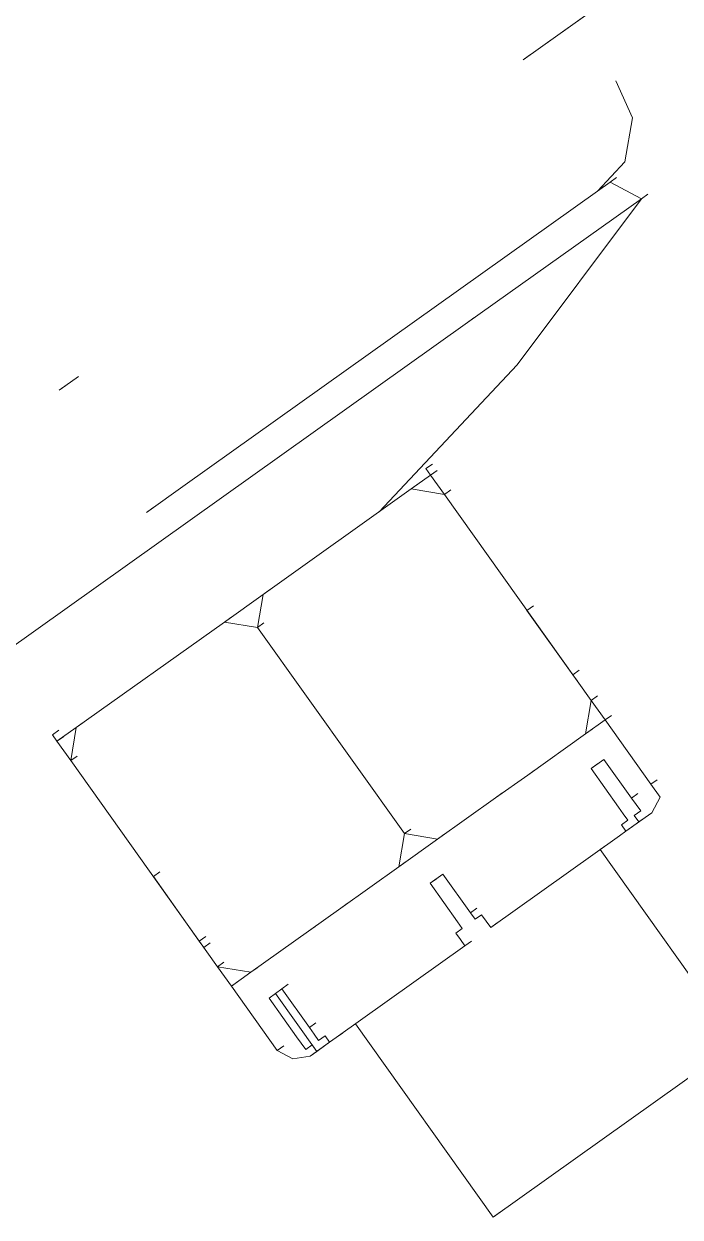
# Model space of a CAD drawing. Header units: feet. Extents: x 2321988 to 2329858, y 6722724 to 6730499.
# Drawn here: x 2326045.2257 to 2326045.2931, y 6726881.0084 to 6726881.1309 of the extents above; entities that cross this region are included whole.
import ezdxf

# ---------------------------------------------------------------- set-up
doc = ezdxf.new("R2010")
doc.units = ezdxf.units.FT
doc.header["$MEASUREMENT"] = 0
doc.layers.add('C-BESS-EQUIPMENT', color=255, linetype='Continuous')

# ---------------------------------------------------------------- blocks, each defined once
blk = doc.blocks.new('Midpoint Site Plan$0$A$C71e53a02')
at = {"lineweight": 9}
for points in [[(25.7553, -1.5056), (25.6189, -1.5056), (25.6286, -1.5056), (25.6189, -1.5056), (25.843, -1.5056), (25.9404, -1.4861), (26.0184, -1.4276), (26.5056, -0.9501)], [(24.9465, -1.5056), (24.9172, -1.5056), (24.927, -1.5056), (24.9172, -1.5056), (24.927, -1.5056), (24.9172, -1.5056)], [(25.6968, -1.5933), (25.6871, -1.642), (25.6481, -1.681), (25.5994, -1.6907), (24.9757, -1.6907), (24.9172, -1.6907), (24.927, -1.6907), (24.9172, -1.6907)], [(25.385, -1.7297), (25.3752, -1.7297), (25.6383, -1.7297), (25.6189, -1.6907), (25.6286, -1.6907)], [(25.6189, -1.6907), (25.5994, -1.6907), (25.6091, -1.6907)], [(25.3752, -1.7297), (24.2546, -1.7297), (24.2643, -1.7297), (24.2546, -1.7297)], [(25.1511, -1.8564), (25.3947, -1.8076), (25.6383, -1.7297), (25.6481, -1.7297)], [(24.6736, -1.8466), (24.6639, -1.8466), (24.6639, -1.8564), (24.6736, -1.8564)], [(25.2388, -1.8466), (25.2291, -1.8466), (25.2291, -1.8564), (25.1998, -1.8564), (25.2096, -1.8564)], [(24.9172, -2.2267), (24.927, -2.2267), (24.9172, -2.2267), (24.9465, -2.1974), (24.9465, -1.8856), (24.9562, -1.8856), (24.9465, -1.8856), (24.9172, -1.8564), (24.6931, -1.8564), (24.6639, -1.8564), (24.6639, -1.8856), (24.6931, -1.8564), (24.7029, -1.8564), (24.6931, -1.8564)], [(24.9757, -1.8564), (24.9172, -1.8564), (24.927, -1.8564)], [(24.9465, -1.8856), (24.9757, -1.8564), (24.9855, -1.8564), (24.9757, -1.8564), (25.1998, -1.8564), (25.2291, -1.8856)], [(25.1998, -2.2267), (25.2096, -2.2267), (25.1998, -2.2267), (25.2291, -2.1974), (25.2291, -1.8856), (25.2388, -1.8856), (25.2291, -1.8856), (25.2291, -1.8564), (25.2388, -1.8564)], [(24.6736, -2.2267), (24.6639, -2.2267), (24.6639, -2.1974), (24.6639, -1.8856), (24.6736, -1.8856), (24.6639, -1.8856)], [(24.6736, -2.061), (24.6639, -2.061), (24.6639, -2.1585), (24.6736, -2.1585)], [(25.2291, -2.1682), (25.2291, -2.1585), (25.2291, -2.061), (25.2388, -2.061), (25.2291, -2.061)], [(24.6639, -2.1585), (24.6639, -2.1682), (24.6736, -2.1682)], [(25.2291, -2.1585), (25.2388, -2.1585)], [(24.6639, -2.1682), (24.6639, -2.1682)], [(25.2291, -2.1682), (25.2291, -2.1682)], [(24.6736, -2.1974), (24.6639, -2.1974), (24.6931, -2.2267), (24.6639, -2.2267), (24.6736, -2.2267), (24.6639, -2.2267), (24.6639, -2.3241), (24.6736, -2.3241)], [(24.9562, -2.1974), (24.9465, -2.1974), (24.9757, -2.2267), (24.9172, -2.2267), (24.8295, -2.2267), (24.8393, -2.2267)], [(25.2291, -2.2267), (25.2291, -2.1974), (25.2388, -2.1974)], [(24.6639, -2.2267), (24.6639, -2.2267)], [(24.8295, -2.2267), (24.7808, -2.2267), (24.6931, -2.2267), (24.7029, -2.2267)], [(25.1219, -2.2267), (25.1121, -2.2267), (25.1998, -2.2267), (25.2291, -2.2267), (25.2388, -2.2267), (25.2291, -2.2267), (25.2291, -2.3241), (25.2291, -2.3436), (25.2096, -2.3533), (25.1998, -2.3533), (25.1706, -2.3533), (25.1609, -2.3533), (24.966, -2.3533), (24.966, -2.3436), (24.966, -2.3339), (24.9562, -2.3339), (24.9562, -2.3241), (24.966, -2.3241), (24.9562, -2.3241), (24.9562, -2.2656), (24.9367, -2.2656), (24.9465, -2.2656), (24.9367, -2.2656), (24.9367, -2.3241), (24.9367, -2.3339), (24.927, -2.3339), (24.927, -2.3436), (24.927, -2.3533), (24.9367, -2.3533), (24.927, -2.3533), (24.7321, -2.3533), (24.7418, -2.3533), (24.7321, -2.3533)], [(24.7808, -2.2267), (24.7906, -2.2267)], [(25.1121, -2.2267), (25.0634, -2.2267), (24.9757, -2.2267), (24.9855, -2.2267)], [(25.0634, -2.2267), (25.0732, -2.2267)], [(25.2291, -2.2267), (25.2291, -2.2267)], [(24.6931, -2.2656), (24.7029, -2.2656), (24.7029, -2.3533), (24.7126, -2.3533), (24.7029, -2.3533)], [(24.7126, -2.2656), (24.7223, -2.2656)], [(24.6639, -2.3241), (24.6736, -2.3436), (24.6931, -2.3533), (24.7029, -2.3533), (24.7126, -2.3533), (24.7223, -2.3533), (24.7321, -2.3533), (24.7223, -2.3533)], [(24.7126, -2.3241), (24.7126, -2.3241)], [(24.7126, -2.3241), (24.7126, -2.3241)], [(24.7126, -2.3241), (24.7126, -2.3241)], [(24.7126, -2.3241), (24.7126, -2.3241)], [(24.7126, -2.3241), (24.7126, -2.3241)], [(24.7126, -2.3241), (24.7126, -2.3241)], [(24.7126, -2.3241), (24.7126, -2.3241)], [(24.7126, -2.3241), (24.7126, -2.3241)], [(24.7126, -2.3241), (24.7126, -2.3241)], [(24.7126, -2.3241), (24.7126, -2.3241)], [(24.7126, -2.3241), (24.7126, -2.3241)], [(24.7126, -2.3241), (24.7126, -2.3241)], [(24.7126, -2.3241), (24.7126, -2.3241)], [(24.7126, -2.3241), (24.7126, -2.3241)], [(24.7126, -2.3339), (24.7126, -2.3339)], [(24.7126, -2.3339), (24.7126, -2.3339)], [(24.7126, -2.3339), (24.7126, -2.3339)], [(24.7126, -2.3339), (24.7126, -2.3339)], [(24.7126, -2.3339), (24.7126, -2.3339)], [(24.7126, -2.3339), (24.7126, -2.3339)], [(24.7126, -2.3339), (24.7126, -2.3339)], [(24.7126, -2.3339), (24.7126, -2.3339)], [(24.7126, -2.3339), (24.7126, -2.3339)], [(24.7126, -2.3339), (24.7126, -2.3339)], [(24.7126, -2.3339), (24.7126, -2.3339)], [(24.7126, -2.3339), (24.7126, -2.3339)], [(24.7126, -2.3339), (24.7126, -2.3339)], [(24.7126, -2.3339), (24.7126, -2.3339)], [(24.7126, -2.3339), (24.7126, -2.3339)], [(24.7126, -2.3339), (24.7126, -2.3339)], [(24.7126, -2.3339), (24.7126, -2.3339)], [(24.7126, -2.3339), (24.7126, -2.3339)], [(24.7126, -2.3339), (24.7126, -2.3339)], [(24.7126, -2.3339), (24.7126, -2.3339)], [(24.7126, -2.3339), (24.7126, -2.3339)], [(24.7126, -2.3339), (24.7126, -2.3339)], [(24.7126, -2.3339), (24.7126, -2.3339)], [(24.7126, -2.3339), (24.7126, -2.3339)], [(24.7126, -2.3339), (24.7126, -2.3339)], [(24.7126, -2.3339), (24.7126, -2.3339)], [(24.7126, -2.3339), (24.7126, -2.3339)], [(24.7126, -2.3339), (24.7126, -2.3339)], [(24.7126, -2.3339), (24.7126, -2.3339)], [(24.7126, -2.3339), (24.7126, -2.3339)], [(24.7126, -2.3339), (24.7126, -2.3339)], [(24.7126, -2.3339), (24.7126, -2.3339)], [(24.7126, -2.3339), (24.7126, -2.3339)], [(24.7126, -2.3339), (24.7126, -2.3339)], [(24.7126, -2.3339), (24.7126, -2.3339)], [(24.7126, -2.3339), (24.7126, -2.3339)], [(24.7126, -2.3339), (24.7126, -2.3339)], [(24.7126, -2.3339), (24.7126, -2.3339)], [(24.7126, -2.3339), (24.7126, -2.3339)], [(24.7126, -2.3339), (24.7126, -2.3339)], [(24.7126, -2.3339), (24.7126, -2.3339)], [(24.7126, -2.3339), (24.7126, -2.3339)], [(24.7126, -2.3339), (24.7126, -2.3339)], [(24.7126, -2.3339), (24.7126, -2.3339)], [(24.7126, -2.3339), (24.7126, -2.3339)], [(24.7126, -2.3339), (24.7126, -2.3339)], [(24.7126, -2.3339), (24.7126, -2.3339)], [(24.7126, -2.3339), (24.7126, -2.3339)], [(24.7126, -2.3339), (24.7126, -2.3339)], [(24.7126, -2.3339), (24.7126, -2.3339)], [(24.7126, -2.3339), (24.7126, -2.3339)], [(24.7126, -2.3339), (24.7126, -2.3339)], [(24.7126, -2.3339), (24.7126, -2.3339)], [(24.7126, -2.3339), (24.7126, -2.3339)], [(24.7126, -2.3339), (24.7126, -2.3339)], [(24.7126, -2.3339), (24.7126, -2.3339)], [(24.7126, -2.3339), (24.7126, -2.3339)], [(24.7126, -2.3339), (24.7126, -2.3339)], [(24.7126, -2.3339), (24.7126, -2.3339)], [(24.7126, -2.3339), (24.7126, -2.3339)], [(24.7126, -2.3339), (24.7126, -2.3339)], [(24.7126, -2.3339), (24.7126, -2.3339)], [(24.7126, -2.3339), (24.7126, -2.3339)], [(24.7126, -2.3339), (24.7126, -2.3339)], [(24.7126, -2.3339), (24.7126, -2.3339)], [(24.927, -2.3339), (24.927, -2.3339)], [(24.927, -2.3339), (24.927, -2.3339)], [(24.927, -2.3339), (24.927, -2.3339)], [(24.927, -2.3339), (24.927, -2.3339)], [(24.927, -2.3339), (24.927, -2.3339)], [(24.927, -2.3339), (24.927, -2.3339)], [(24.927, -2.3339), (24.927, -2.3339)], [(24.927, -2.3339), (24.927, -2.3339)], [(24.927, -2.3339), (24.927, -2.3339)], [(24.927, -2.3339), (24.927, -2.3339)], [(24.927, -2.3339), (24.927, -2.3339)], [(24.927, -2.3339), (24.927, -2.3339)], [(24.927, -2.3339), (24.927, -2.3339)], [(24.927, -2.3339), (24.927, -2.3339)], [(24.927, -2.3339), (24.927, -2.3339)], [(24.927, -2.3339), (24.927, -2.3339)], [(24.927, -2.3339), (24.927, -2.3339)], [(24.927, -2.3339), (24.927, -2.3339)], [(24.927, -2.3339), (24.927, -2.3339)], [(24.927, -2.3339), (24.927, -2.3339)], [(24.927, -2.3339), (24.927, -2.3339)], [(24.927, -2.3339), (24.927, -2.3339)], [(24.927, -2.3339), (24.927, -2.3339)], [(24.927, -2.3339), (24.927, -2.3339)], [(24.927, -2.3339), (24.927, -2.3339)], [(24.927, -2.3339), (24.927, -2.3339)], [(24.927, -2.3339), (24.927, -2.3339)], [(24.927, -2.3339), (24.927, -2.3339)], [(24.927, -2.3339), (24.927, -2.3339)], [(24.927, -2.3339), (24.927, -2.3339)], [(24.927, -2.3339), (24.927, -2.3339)], [(24.927, -2.3339), (24.927, -2.3339)], [(24.927, -2.3339), (24.927, -2.3339)], [(24.927, -2.3339), (24.927, -2.3339)], [(24.927, -2.3339), (24.927, -2.3339)], [(24.927, -2.3339), (24.927, -2.3339)], [(24.927, -2.3339), (24.927, -2.3339)], [(24.927, -2.3339), (24.927, -2.3339)], [(24.9367, -2.3241), (24.9367, -2.3241)], [(24.9367, -2.3241), (24.9367, -2.3241)], [(24.9367, -2.3241), (24.9367, -2.3241)], [(24.9367, -2.3241), (24.9367, -2.3241)], [(24.9367, -2.3241), (24.9367, -2.3241)], [(24.9367, -2.3241), (24.9367, -2.3241)], [(24.9367, -2.3241), (24.9367, -2.3241)], [(24.9367, -2.3241), (24.9367, -2.3241)], [(24.9367, -2.3241), (24.9367, -2.3241)], [(24.9562, -2.3241), (24.9562, -2.3241)], [(24.9562, -2.3241), (24.9562, -2.3241)], [(24.9562, -2.3241), (24.9562, -2.3241)], [(24.9562, -2.3241), (24.9562, -2.3241)], [(24.9562, -2.3241), (24.9562, -2.3241)], [(24.9562, -2.3241), (24.9562, -2.3241)], [(24.9562, -2.3241), (24.9562, -2.3241)], [(24.9562, -2.3241), (24.9562, -2.3241)], [(24.9562, -2.3241), (24.9562, -2.3241)], [(24.9562, -2.3241), (24.9562, -2.3241)], [(24.9562, -2.3339), (24.9562, -2.3339)], [(24.9562, -2.3339), (24.9562, -2.3339)], [(24.9562, -2.3339), (24.9562, -2.3339)], [(24.9562, -2.3339), (24.9562, -2.3339)], [(24.9562, -2.3339), (24.9562, -2.3339)], [(24.9562, -2.3339), (24.9562, -2.3339)], [(24.9562, -2.3339), (24.9562, -2.3339)], [(24.9562, -2.3339), (24.9562, -2.3339)], [(24.9562, -2.3339), (24.9562, -2.3339)], [(24.9562, -2.3339), (24.9562, -2.3339)], [(24.9562, -2.3339), (24.9562, -2.3339)], [(24.9562, -2.3339), (24.9562, -2.3339)], [(24.9562, -2.3339), (24.9562, -2.3339)], [(24.9562, -2.3339), (24.9562, -2.3339)], [(24.9562, -2.3339), (24.9562, -2.3339)], [(24.9562, -2.3339), (24.9562, -2.3339)], [(24.9562, -2.3339), (24.9562, -2.3339)], [(24.9562, -2.3339), (24.9562, -2.3339)], [(24.9562, -2.3339), (24.9562, -2.3339)], [(24.9562, -2.3339), (24.9562, -2.3339)], [(24.966, -2.3339), (24.966, -2.3339)], [(24.966, -2.3339), (24.966, -2.3339)], [(24.966, -2.3339), (24.966, -2.3339)], [(24.966, -2.3339), (24.966, -2.3339)], [(24.966, -2.3339), (24.966, -2.3339)], [(24.966, -2.3339), (24.966, -2.3339)], [(24.966, -2.3339), (24.966, -2.3339)], [(24.966, -2.3339), (24.966, -2.3339)], [(24.966, -2.3339), (24.966, -2.3339)], [(24.966, -2.3339), (24.966, -2.3339)], [(24.966, -2.3339), (24.966, -2.3339)], [(24.966, -2.3339), (24.966, -2.3339)], [(24.966, -2.3339), (24.966, -2.3339)], [(24.966, -2.3339), (24.966, -2.3339)], [(24.966, -2.3339), (24.966, -2.3339)], [(24.966, -2.3339), (24.966, -2.3339)], [(24.966, -2.3339), (24.966, -2.3339)], [(24.966, -2.3339), (24.966, -2.3339)], [(25.1803, -2.3241), (25.1803, -2.3241)], [(25.1803, -2.3241), (25.1803, -2.3241)], [(25.1803, -2.3241), (25.1803, -2.3241)], [(25.1803, -2.3241), (25.1803, -2.3241)], [(25.1803, -2.3241), (25.1803, -2.3241)], [(25.1803, -2.3241), (25.1803, -2.3241)], [(25.1803, -2.3241), (25.1803, -2.3241)], [(25.1803, -2.3241), (25.1803, -2.3241)], [(25.1803, -2.3241), (25.1803, -2.3241)], [(25.1803, -2.3241), (25.1803, -2.3241)], [(25.1803, -2.3241), (25.1803, -2.3241)], [(25.1803, -2.3241), (25.1803, -2.3241)], [(25.1803, -2.3241), (25.1803, -2.3241)], [(25.1803, -2.3241), (25.1803, -2.3241)], [(25.1803, -2.3339), (25.1803, -2.3339)], [(25.1803, -2.3339), (25.1803, -2.3339)], [(25.1803, -2.3339), (25.1803, -2.3339)], [(25.1803, -2.3339), (25.1803, -2.3339)], [(25.1803, -2.3339), (25.1803, -2.3339)], [(25.1803, -2.3339), (25.1803, -2.3339)], [(25.1803, -2.3339), (25.1803, -2.3339)], [(25.1803, -2.3339), (25.1803, -2.3339)], [(25.1803, -2.3339), (25.1803, -2.3339)], [(25.1803, -2.3339), (25.1803, -2.3339)], [(25.1803, -2.3339), (25.1803, -2.3339)], [(25.1803, -2.3339), (25.1803, -2.3339)], [(25.1803, -2.3339), (25.1803, -2.3339)], [(25.1803, -2.3339), (25.1803, -2.3339)], [(25.1803, -2.3339), (25.1803, -2.3339)], [(25.1803, -2.3339), (25.1803, -2.3339)], [(25.1803, -2.3339), (25.1803, -2.3339)], [(25.1803, -2.3339), (25.1803, -2.3339)], [(25.1803, -2.3339), (25.1803, -2.3339)], [(25.1803, -2.3339), (25.1803, -2.3339)], [(25.1803, -2.3339), (25.1803, -2.3339)], [(25.1803, -2.3339), (25.1803, -2.3339)], [(25.1803, -2.3339), (25.1803, -2.3339)], [(25.1803, -2.3339), (25.1803, -2.3339)], [(25.1803, -2.3339), (25.1803, -2.3339)], [(25.1803, -2.3339), (25.1803, -2.3339)], [(25.1803, -2.3339), (25.1803, -2.3339)], [(25.1803, -2.3339), (25.1803, -2.3339)], [(25.1803, -2.3339), (25.1803, -2.3339)], [(25.1803, -2.3339), (25.1803, -2.3339)], [(25.1803, -2.3339), (25.1803, -2.3339)], [(25.1803, -2.3339), (25.1803, -2.3339)], [(25.1803, -2.3339), (25.1803, -2.3339)], [(25.1803, -2.3339), (25.1803, -2.3339)], [(25.1803, -2.3339), (25.1803, -2.3339)], [(25.1803, -2.3339), (25.1803, -2.3339)], [(25.1803, -2.3339), (25.1803, -2.3339)], [(25.1803, -2.3339), (25.1803, -2.3339)], [(25.1803, -2.3339), (25.1803, -2.3339)], [(25.1803, -2.3339), (25.1803, -2.3339)], [(25.1803, -2.3339), (25.1803, -2.3339)], [(25.1803, -2.3339), (25.1803, -2.3339)], [(25.1803, -2.3339), (25.1803, -2.3339)], [(25.1803, -2.3339), (25.1803, -2.3339)], [(25.1803, -2.3339), (25.1803, -2.3339)], [(25.1803, -2.3339), (25.1803, -2.3339)], [(25.1803, -2.3339), (25.1803, -2.3339)], [(25.1803, -2.3339), (25.1803, -2.3339)], [(25.1803, -2.3339), (25.1803, -2.3339)], [(25.1803, -2.3339), (25.1803, -2.3339)], [(25.1803, -2.3339), (25.1803, -2.3339)], [(25.1803, -2.3339), (25.1803, -2.3339)], [(25.1803, -2.3339), (25.1803, -2.3339)], [(25.1803, -2.3339), (25.1803, -2.3339)], [(25.1803, -2.3339), (25.1803, -2.3339)], [(25.1803, -2.3339), (25.1803, -2.3339)], [(25.1803, -2.3339), (25.1803, -2.3339)], [(25.1803, -2.3339), (25.1803, -2.3339)], [(25.1803, -2.3339), (25.1803, -2.3339)], [(25.1803, -2.3339), (25.1803, -2.3339)], [(25.1803, -2.3339), (25.1803, -2.3339)], [(25.1803, -2.3339), (25.1803, -2.3339)], [(25.2291, -2.3241), (25.2388, -2.3241)], [(24.7126, -2.3436), (24.7126, -2.3436)], [(24.7126, -2.3436), (24.7126, -2.3436)], [(24.7126, -2.3436), (24.7126, -2.3436)], [(24.7126, -2.3436), (24.7126, -2.3436)], [(24.7126, -2.3436), (24.7126, -2.3436)], [(24.7126, -2.3436), (24.7126, -2.3436)], [(24.7126, -2.3436), (24.7126, -2.3436)], [(24.7126, -2.3436), (24.7126, -2.3436)], [(24.7126, -2.3436), (24.7126, -2.3436)], [(24.7126, -2.3436), (24.7126, -2.3436)], [(24.7126, -2.3436), (24.7126, -2.3436)], [(24.7126, -2.3436), (24.7126, -2.3436)], [(24.7126, -2.3436), (24.7126, -2.3436)], [(24.7126, -2.3436), (24.7126, -2.3436)], [(24.7126, -2.3436), (24.7126, -2.3436)], [(24.7126, -2.3436), (24.7126, -2.3436)], [(24.7126, -2.3436), (24.7126, -2.3436)], [(24.7126, -2.3436), (24.7126, -2.3436)], [(24.7126, -2.3436), (24.7126, -2.3436)], [(24.7126, -2.3436), (24.7126, -2.3436)], [(24.7126, -2.3436), (24.7126, -2.3436)], [(24.7126, -2.3436), (24.7126, -2.3436)], [(24.7126, -2.3436), (24.7126, -2.3436)], [(24.7126, -2.3436), (24.7126, -2.3436)], [(24.7126, -2.3436), (24.7126, -2.3436)], [(24.7126, -2.3436), (24.7126, -2.3436)], [(24.7126, -2.3436), (24.7126, -2.3436)], [(24.7126, -2.3436), (24.7126, -2.3436)], [(24.7126, -2.3436), (24.7126, -2.3436)], [(24.7126, -2.3436), (24.7126, -2.3436)], [(24.7126, -2.3436), (24.7126, -2.3436)], [(24.7126, -2.3436), (24.7126, -2.3436)], [(24.7126, -2.3436), (24.7126, -2.3436)], [(24.7126, -2.3436), (24.7126, -2.3436)], [(24.7126, -2.3436), (24.7126, -2.3436)], [(24.7126, -2.3436), (24.7126, -2.3436)], [(24.7126, -2.3436), (24.7126, -2.3436)], [(24.7223, -2.3436), (24.7223, -2.3436)], [(24.7223, -2.3436), (24.7223, -2.3436)], [(24.7223, -2.3436), (24.7223, -2.3436)], [(24.7223, -2.3436), (24.7223, -2.3436)], [(24.7223, -2.3436), (24.7223, -2.3436)], [(24.7223, -2.3436), (24.7223, -2.3436)], [(24.7223, -2.3436), (24.7223, -2.3436)], [(24.7223, -2.3436), (24.7223, -2.3436)], [(24.7223, -2.3436), (24.7223, -2.3436)], [(24.7223, -2.3436), (24.7223, -2.3436)], [(24.927, -2.3436), (24.927, -2.3436)], [(24.927, -2.3436), (24.927, -2.3436)], [(24.927, -2.3436), (24.927, -2.3436)], [(24.927, -2.3436), (24.927, -2.3436)], [(24.927, -2.3436), (24.927, -2.3436)], [(24.927, -2.3436), (24.927, -2.3436)], [(24.927, -2.3436), (24.927, -2.3436)], [(24.927, -2.3436), (24.927, -2.3436)], [(24.927, -2.3436), (24.927, -2.3436)], [(24.927, -2.3436), (24.927, -2.3436)], [(24.927, -2.3436), (24.927, -2.3436)], [(24.927, -2.3436), (24.927, -2.3436)], [(24.927, -2.3436), (24.927, -2.3436)], [(24.927, -2.3436), (24.927, -2.3436)], [(24.927, -2.3436), (24.927, -2.3436)], [(24.927, -2.3436), (24.927, -2.3436)], [(24.927, -2.3436), (24.927, -2.3436)], [(24.927, -2.3436), (24.927, -2.3436)], [(24.927, -2.3436), (24.927, -2.3436)], [(24.927, -2.3436), (24.927, -2.3436)], [(24.927, -2.3436), (24.927, -2.3436)], [(24.927, -2.3436), (24.927, -2.3436)], [(24.927, -2.3436), (24.927, -2.3436)], [(24.927, -2.3436), (24.927, -2.3436)], [(24.927, -2.3436), (24.927, -2.3436)], [(24.927, -2.3436), (24.927, -2.3436)], [(24.927, -2.3436), (24.927, -2.3436)], [(24.927, -2.3436), (24.927, -2.3436)], [(24.927, -2.3436), (24.927, -2.3436)], [(24.927, -2.3436), (24.927, -2.3436)], [(24.927, -2.3436), (24.927, -2.3436)], [(24.927, -2.3436), (24.927, -2.3436)], [(24.927, -2.3436), (24.927, -2.3436)], [(24.927, -2.3436), (24.927, -2.3436)], [(24.927, -2.3436), (24.927, -2.3436)], [(24.927, -2.3436), (24.927, -2.3436)], [(24.927, -2.3436), (24.927, -2.3436)], [(24.927, -2.3436), (24.927, -2.3436)], [(24.927, -2.3436), (24.927, -2.3436)], [(24.927, -2.3436), (24.927, -2.3436)], [(24.927, -2.3436), (24.927, -2.3436)], [(24.927, -2.3436), (24.927, -2.3436)], [(24.927, -2.3436), (24.927, -2.3436)], [(24.927, -2.3436), (24.927, -2.3436)], [(24.927, -2.3436), (24.927, -2.3436)], [(24.927, -2.3436), (24.927, -2.3436)], [(24.927, -2.3436), (24.927, -2.3436)], [(24.927, -2.3436), (24.927, -2.3436)], [(24.927, -2.3436), (24.927, -2.3436)], [(24.927, -2.3436), (24.927, -2.3436)], [(24.927, -2.3436), (24.927, -2.3436)], [(24.927, -2.3436), (24.927, -2.3436)], [(24.927, -2.3436), (24.927, -2.3436)], [(24.927, -2.3436), (24.927, -2.3436)], [(24.927, -2.3436), (24.927, -2.3436)], [(24.927, -2.3436), (24.927, -2.3436)], [(24.927, -2.3436), (24.927, -2.3436)], [(24.927, -2.3436), (24.927, -2.3436)], [(24.927, -2.3436), (24.927, -2.3436)], [(24.927, -2.3436), (24.927, -2.3436)], [(24.927, -2.3436), (24.927, -2.3436)], [(24.927, -2.3436), (24.927, -2.3436)], [(24.927, -2.3436), (24.927, -2.3436)], [(24.927, -2.3436), (24.927, -2.3436)], [(24.927, -2.3436), (24.927, -2.3436)], [(24.927, -2.3436), (24.927, -2.3436)], [(24.927, -2.3436), (24.927, -2.3533), (24.9367, -2.3533)], [(24.966, -2.3436), (24.966, -2.3436)], [(24.966, -2.3436), (24.966, -2.3436)], [(24.966, -2.3436), (24.966, -2.3436)], [(24.966, -2.3436), (24.966, -2.3436)], [(24.966, -2.3436), (24.966, -2.3436)], [(24.966, -2.3436), (24.966, -2.3436)], [(24.966, -2.3436), (24.966, -2.3436)], [(24.966, -2.3436), (24.966, -2.3436)], [(24.966, -2.3436), (24.966, -2.3436)], [(24.966, -2.3436), (24.966, -2.3436)], [(24.966, -2.3436), (24.966, -2.3436)], [(24.966, -2.3436), (24.966, -2.3436)], [(24.966, -2.3436), (24.966, -2.3436)], [(24.966, -2.3436), (24.966, -2.3436)], [(24.966, -2.3436), (24.966, -2.3436)], [(24.966, -2.3436), (24.966, -2.3436)], [(24.966, -2.3436), (24.966, -2.3436)], [(24.966, -2.3436), (24.966, -2.3436)], [(24.966, -2.3436), (24.966, -2.3436)], [(24.966, -2.3436), (24.966, -2.3436)], [(24.966, -2.3436), (24.966, -2.3436)], [(24.966, -2.3436), (24.966, -2.3436)], [(24.966, -2.3436), (24.966, -2.3436)], [(24.966, -2.3436), (24.966, -2.3436)], [(24.966, -2.3436), (24.966, -2.3436)], [(24.966, -2.3436), (24.966, -2.3436)], [(24.966, -2.3436), (24.966, -2.3436)], [(24.966, -2.3436), (24.966, -2.3436)], [(24.966, -2.3436), (24.966, -2.3436)], [(24.966, -2.3436), (24.966, -2.3436)], [(24.966, -2.3436), (24.966, -2.3436)], [(24.966, -2.3436), (24.966, -2.3436)], [(24.966, -2.3436), (24.966, -2.3436)], [(24.966, -2.3436), (24.966, -2.3436)], [(24.966, -2.3436), (24.966, -2.3436)], [(24.966, -2.3436), (24.966, -2.3436)], [(24.966, -2.3436), (24.966, -2.3436)], [(24.966, -2.3436), (24.966, -2.3436)], [(24.966, -2.3436), (24.966, -2.3436)], [(24.966, -2.3436), (24.966, -2.3436)], [(24.966, -2.3436), (24.966, -2.3436)], [(24.966, -2.3436), (24.966, -2.3436)], [(24.966, -2.3436), (24.966, -2.3436)], [(24.966, -2.3436), (24.966, -2.3436)], [(24.966, -2.3436), (24.966, -2.3436)], [(24.966, -2.3436), (24.966, -2.3436)], [(24.966, -2.3436), (24.966, -2.3436)], [(24.966, -2.3436), (24.966, -2.3436)], [(24.966, -2.3436), (24.966, -2.3436)], [(24.966, -2.3436), (24.966, -2.3436)], [(24.966, -2.3436), (24.966, -2.3436)], [(24.966, -2.3436), (24.966, -2.3436)], [(24.966, -2.3436), (24.966, -2.3436)], [(24.966, -2.3436), (24.966, -2.3436)], [(24.966, -2.3436), (24.966, -2.3436)], [(24.966, -2.3436), (24.966, -2.3436)], [(24.966, -2.3436), (24.966, -2.3436)], [(24.966, -2.3436), (24.966, -2.3436)], [(24.966, -2.3436), (24.966, -2.3436)], [(24.966, -2.3436), (24.966, -2.3436)], [(24.966, -2.3436), (24.966, -2.3436)], [(24.966, -2.3436), (24.966, -2.3436)], [(24.966, -2.3436), (24.966, -2.3436)], [(24.966, -2.3436), (24.966, -2.3436)], [(24.966, -2.3436), (24.966, -2.3436)], [(24.966, -2.3436), (24.966, -2.3436)], [(24.966, -2.3436), (24.966, -2.3436)], [(24.966, -2.3436), (24.966, -2.3436)], [(24.966, -2.3436), (24.966, -2.3436)], [(24.966, -2.3436), (24.966, -2.3533), (24.9757, -2.3533)], [(25.1706, -2.3436), (25.1706, -2.3436)], [(25.1706, -2.3436), (25.1706, -2.3436)], [(25.1706, -2.3436), (25.1706, -2.3436)], [(25.1706, -2.3436), (25.1706, -2.3436)], [(25.1706, -2.3436), (25.1706, -2.3436)], [(25.1706, -2.3436), (25.1706, -2.3436)], [(25.1706, -2.3436), (25.1706, -2.3436)], [(25.1706, -2.3436), (25.1706, -2.3436)], [(25.1706, -2.3436), (25.1706, -2.3436)], [(25.1706, -2.3436), (25.1706, -2.3436)], [(25.1706, -2.3436), (25.1706, -2.3436)], [(25.1706, -2.3436), (25.1706, -2.3436)], [(25.1706, -2.3436), (25.1706, -2.3436)], [(25.1706, -2.3436), (25.1706, -2.3436)], [(25.1803, -2.3436), (25.1803, -2.3436)], [(25.1803, -2.3436), (25.1803, -2.3436)], [(25.1803, -2.3436), (25.1803, -2.3436)], [(25.1803, -2.3436), (25.1803, -2.3436)], [(25.1803, -2.3436), (25.1803, -2.3436)], [(25.1803, -2.3436), (25.1803, -2.3436)], [(25.1803, -2.3436), (25.1803, -2.3436)], [(25.1803, -2.3436), (25.1803, -2.3436)], [(25.1803, -2.3436), (25.1803, -2.3436)], [(25.1803, -2.3436), (25.1803, -2.3436)], [(25.1803, -2.3436), (25.1803, -2.3436)], [(25.1803, -2.3436), (25.1803, -2.3436)], [(25.1803, -2.3436), (25.1803, -2.3436)], [(25.1803, -2.3436), (25.1803, -2.3436)], [(25.1803, -2.3436), (25.1803, -2.3436)], [(25.1803, -2.3436), (25.1803, -2.3436)], [(25.1803, -2.3436), (25.1803, -2.3436)], [(25.1803, -2.3436), (25.1803, -2.3436)], [(25.1803, -2.3436), (25.1803, -2.3436)], [(25.1803, -2.3436), (25.1803, -2.3436)], [(25.1803, -2.3436), (25.1803, -2.3436)], [(25.1803, -2.3436), (25.1803, -2.3436)], [(25.1803, -2.3436), (25.1803, -2.3436)], [(25.1803, -2.3436), (25.1803, -2.3436)], [(25.1803, -2.3436), (25.1803, -2.3436)], [(25.1803, -2.3436), (25.1803, -2.3436)], [(25.1803, -2.3436), (25.1803, -2.3436)], [(25.1803, -2.3436), (25.1803, -2.3436)], [(25.1803, -2.3436), (25.1803, -2.3436)], [(25.1803, -2.3436), (25.1803, -2.3436)], [(25.1803, -2.3436), (25.1803, -2.3436)], [(25.1803, -2.3436), (25.1803, -2.3436)], [(25.1803, -2.3436), (25.1803, -2.3436)], [(24.7029, -2.3533), (24.7029, -2.3533)], [(24.7029, -2.3533), (24.7029, -2.3533)], [(24.7126, -2.3533), (24.7126, -2.3533)], [(24.7126, -2.3533), (24.7126, -2.3533)], [(24.7126, -2.3533), (24.7126, -2.3533)], [(24.7126, -2.3533), (24.7126, -2.3533)], [(24.7126, -2.3533), (24.7126, -2.3533)], [(24.7126, -2.3533), (24.7126, -2.3533)], [(24.7126, -2.3533), (24.7126, -2.3533)], [(24.7126, -2.3533), (24.7126, -2.3533)], [(24.7126, -2.3533), (24.7126, -2.3533)], [(24.7126, -2.3533), (24.7126, -2.3533)], [(24.7126, -2.3533), (24.7126, -2.3533)], [(24.7126, -2.3533), (24.7126, -2.3533)], [(24.7126, -2.3533), (24.7126, -2.3533)], [(24.7126, -2.3533), (24.7126, -2.3533)], [(24.7126, -2.3533), (24.7126, -2.3533)], [(24.7126, -2.3533), (24.7126, -2.3533)], [(24.7126, -2.3533), (24.7126, -2.3533)], [(24.7126, -2.3533), (24.7126, -2.3533)], [(24.7126, -2.3533), (24.7126, -2.3533)], [(24.7126, -2.3533), (24.7126, -2.3533)], [(24.7126, -2.3533), (24.7126, -2.3533)], [(24.7126, -2.3533), (24.7126, -2.3533)], [(24.7126, -2.3533), (24.7126, -2.3533)], [(24.7126, -2.3533), (24.7126, -2.3533)], [(24.7126, -2.3533), (24.7126, -2.3533)], [(24.7126, -2.3533), (24.7126, -2.3533)], [(24.7126, -2.3533), (24.7126, -2.3533)], [(24.7126, -2.3533), (24.7126, -2.3533)], [(24.7126, -2.3533), (24.7126, -2.3533)], [(24.7126, -2.3533), (24.7126, -2.3533)], [(24.7126, -2.3533), (24.7126, -2.3533)], [(24.7126, -2.3533), (24.7126, -2.3533)], [(24.7126, -2.3533), (24.7126, -2.3533)], [(24.7126, -2.3533), (24.7126, -2.3533)], [(24.7126, -2.3533), (24.7126, -2.3533)], [(24.7126, -2.3533), (24.7126, -2.3533)], [(24.7126, -2.3533), (24.7126, -2.3533)], [(24.7126, -2.3533), (24.7126, -2.3533)], [(24.7126, -2.3533), (24.7126, -2.3533)], [(24.7126, -2.3533), (24.7126, -2.3533)], [(24.7126, -2.3533), (24.7126, -2.3533)], [(24.7126, -2.3533), (24.7126, -2.3533)], [(24.7126, -2.3533), (24.7126, -2.3533)], [(24.7126, -2.3533), (24.7126, -2.3533)], [(24.7223, -2.3533), (24.7223, -2.3533)], [(24.7223, -2.3533), (24.7223, -2.3533)], [(24.7223, -2.3533), (24.7223, -2.3533)], [(24.7223, -2.3533), (24.7223, -2.3533)], [(24.7223, -2.3533), (24.7223, -2.3533)], [(24.7223, -2.3533), (24.7223, -2.3533)], [(24.7223, -2.3533), (24.7223, -2.3533)], [(24.7223, -2.3533), (24.7223, -2.3533)], [(24.7223, -2.3533), (24.7223, -2.3533)], [(24.7223, -2.3533), (24.7223, -2.3533)], [(24.7223, -2.3533), (24.7223, -2.3533)], [(24.7223, -2.3533), (24.7223, -2.3533)], [(24.7223, -2.3533), (24.7223, -2.3533)], [(24.7223, -2.3533), (24.7223, -2.3533)], [(24.7223, -2.3533), (24.7223, -2.3533)], [(24.7223, -2.3533), (24.7223, -2.3533)], [(24.7223, -2.3533), (24.7223, -2.3533)], [(24.7223, -2.3533), (24.7223, -2.3533)], [(24.7223, -2.3533), (24.7223, -2.3533)], [(24.7223, -2.3533), (24.7223, -2.3533)], [(24.7223, -2.3533), (24.7223, -2.3533)], [(24.7223, -2.3533), (24.7223, -2.3533)], [(24.7223, -2.3533), (24.7223, -2.3533)], [(24.7223, -2.3533), (24.7223, -2.3533)], [(24.7223, -2.3533), (24.7223, -2.3533)], [(24.7223, -2.3533), (24.7223, -2.3533)], [(24.7223, -2.3533), (24.7223, -2.3533)], [(24.7223, -2.3533), (24.7223, -2.3533)], [(24.7223, -2.3533), (24.7223, -2.3533)], [(24.7223, -2.3533), (24.7223, -2.3533)], [(24.7223, -2.3533), (24.7223, -2.3533)], [(24.7223, -2.3533), (24.7223, -2.3533)], [(24.7223, -2.3533), (24.7223, -2.3533)], [(24.7223, -2.3533), (24.7223, -2.3533)], [(24.7223, -2.3533), (24.7223, -2.3533)], [(24.7223, -2.3533), (24.7223, -2.3533)], [(24.7223, -2.3533), (24.7223, -2.3533)], [(24.7223, -2.3533), (24.7223, -2.3533)], [(24.7223, -2.3533), (24.7223, -2.3533)], [(24.7223, -2.3533), (24.7223, -2.3533)], [(24.7223, -2.3533), (24.7223, -2.3533)], [(24.7223, -2.3533), (24.7223, -2.3533)], [(24.7223, -2.3533), (24.7223, -2.3533)], [(24.7223, -2.3533), (24.7223, -2.3533)], [(24.7223, -2.3533), (24.7223, -2.3533)], [(24.7223, -2.3533), (24.7223, -2.3533)], [(24.7223, -2.3533), (24.7223, -2.3533)], [(24.7223, -2.3533), (24.7223, -2.3533)], [(24.7223, -2.3533), (24.7223, -2.3533)], [(24.7223, -2.3533), (24.7223, -2.3533)], [(24.7223, -2.3533), (24.7223, -2.3533)], [(24.7223, -2.3533), (24.7223, -2.3533)], [(24.7223, -2.3533), (24.7223, -2.3533)], [(24.7223, -2.3533), (24.7223, -2.3533)], [(24.7223, -2.3533), (24.7223, -2.3533)], [(24.7223, -2.3533), (24.7223, -2.3533)], [(24.7223, -2.3533), (24.7223, -2.3533)], [(24.7223, -2.3533), (24.7223, -2.3533)], [(24.7223, -2.3533), (24.7223, -2.3533)], [(24.7223, -2.3533), (24.7223, -2.3533)], [(24.7321, -2.3533), (24.7321, -2.3533)], [(24.7321, -2.3533), (24.7321, -2.3533)], [(24.7321, -2.3533), (24.7321, -2.3533)], [(24.7321, -2.3533), (24.7321, -2.3533)], [(24.7321, -2.3533), (24.7321, -2.3533)], [(24.7321, -2.3533), (24.7321, -2.3533)], [(24.7321, -2.3533), (24.7321, -2.3533)], [(24.7321, -2.3533), (24.7321, -2.3533)], [(24.7321, -2.3533), (24.7321, -2.3533)], [(24.7321, -2.3533), (24.7321, -2.3533)], [(24.7321, -2.3533), (24.7321, -2.3533)], [(24.7321, -2.3533), (24.7321, -2.3533)], [(24.7321, -2.3533), (24.7321, -2.3533)], [(24.7321, -2.3533), (24.7321, -2.3533)], [(24.7321, -2.3533), (24.7321, -2.3533)], [(24.7321, -2.3533), (24.7321, -2.3533)], [(24.7321, -2.3533), (24.7321, -2.3533)], [(24.7321, -2.3533), (24.7321, -2.3533)], [(24.7321, -2.3533), (24.7321, -2.3533)], [(24.7321, -2.3533), (24.7321, -2.3533)], [(24.7321, -2.3533), (24.7321, -2.3533)], [(24.7321, -2.3533), (24.7321, -2.3533)], [(24.7321, -2.3533), (24.7321, -2.3533)], [(24.7321, -2.3533), (24.7321, -2.3533)], [(24.7321, -2.3533), (24.7321, -2.3533)], [(24.7321, -2.3533), (24.7321, -2.3533)], [(24.7321, -2.3533), (24.7321, -2.3533)], [(24.7321, -2.3533), (24.7321, -2.3533)], [(24.7321, -2.3533), (24.7321, -2.3533)], [(24.7321, -2.3533), (24.7321, -2.3533)], [(24.7321, -2.3533), (24.7321, -2.3533)], [(24.7321, -2.3533), (24.7321, -2.3533)], [(24.7321, -2.3533), (24.7321, -2.3533)], [(24.7321, -2.3533), (24.7321, -2.3533)], [(24.7321, -2.3533), (24.7321, -2.3533)], [(24.7321, -2.3533), (24.7321, -2.3533)], [(24.7321, -2.3533), (24.7321, -2.3533)], [(24.7321, -2.3533), (24.7321, -2.3533)], [(24.7321, -2.3533), (24.7321, -2.3533)], [(24.7321, -2.3533), (24.7321, -2.3533)], [(24.7321, -2.3533), (24.7321, -2.3533)], [(24.7321, -2.3533), (24.7321, -2.3533)], [(24.7321, -2.3533), (24.7321, -2.3533)], [(24.7321, -2.3533), (24.7321, -2.3533)], [(24.7321, -2.3533), (24.7321, -2.3533)], [(24.7321, -2.3533), (24.7321, -2.3533)], [(24.7321, -2.3533), (24.7321, -2.3533)], [(24.7321, -2.3533), (24.7321, -2.3533)], [(24.7321, -2.3533), (24.7321, -2.3533)], [(24.7321, -2.3533), (24.7321, -2.3533)], [(24.7321, -2.3533), (24.7321, -2.3533)], [(24.7321, -2.3533), (24.7321, -2.3533)], [(24.7321, -2.3533), (24.7321, -2.3533)], [(24.7321, -2.3533), (24.7321, -2.3533)], [(24.7321, -2.3533), (24.7321, -2.3533)], [(24.7321, -2.3533), (24.7321, -2.3533)], [(24.7321, -2.3533), (24.7321, -2.3533)], [(24.7321, -2.3533), (24.7321, -2.3533)], [(24.7321, -2.3533), (24.7321, -2.3533)], [(24.7321, -2.3533), (24.7321, -2.3533)], [(24.7321, -2.3533), (24.7321, -2.3533)], [(24.7321, -2.3533), (24.7321, -2.3533)], [(24.7321, -2.3533), (24.7321, -2.3533)], [(24.7321, -2.3533), (24.7321, -2.3533)], [(24.7321, -2.3533), (24.7321, -2.3533)], [(24.7321, -2.3533), (24.7321, -2.3533)], [(24.7321, -2.3533), (24.7321, -2.3533)], [(24.7321, -2.3533), (24.7321, -2.3533)], [(24.7321, -2.3533), (24.7321, -2.3533)], [(24.7321, -2.3533), (24.7321, -2.3533)], [(24.7321, -2.3533), (24.7321, -2.3533)], [(24.7613, -2.3533), (24.7613, -2.6457), (24.7711, -2.6457), (24.7613, -2.6457), (25.1316, -2.6457), (25.1316, -2.3533), (25.1414, -2.3533)], [(24.927, -2.3533), (24.927, -2.3533)], [(24.927, -2.3533), (24.927, -2.3533)], [(24.927, -2.3533), (24.927, -2.3533)], [(24.927, -2.3533), (24.927, -2.3533)], [(24.927, -2.3533), (24.927, -2.3533)], [(24.927, -2.3533), (24.927, -2.3533)], [(24.927, -2.3533), (24.927, -2.3533)], [(24.927, -2.3533), (24.927, -2.3533)], [(24.927, -2.3533), (24.927, -2.3533)], [(24.927, -2.3533), (24.927, -2.3533)], [(24.927, -2.3533), (24.927, -2.3533)], [(24.927, -2.3533), (24.927, -2.3533)], [(24.927, -2.3533), (24.927, -2.3533)], [(24.927, -2.3533), (24.927, -2.3533)], [(24.927, -2.3533), (24.927, -2.3533)], [(24.927, -2.3533), (24.927, -2.3533)], [(24.927, -2.3533), (24.927, -2.3533)], [(24.927, -2.3533), (24.927, -2.3533)], [(24.927, -2.3533), (24.927, -2.3533)], [(24.927, -2.3533), (24.927, -2.3533)], [(24.927, -2.3533), (24.927, -2.3533)], [(24.927, -2.3533), (24.927, -2.3533)], [(24.927, -2.3533), (24.927, -2.3533)], [(24.927, -2.3533), (24.927, -2.3533)], [(24.927, -2.3533), (24.927, -2.3533)], [(24.927, -2.3533), (24.927, -2.3533)], [(24.927, -2.3533), (24.927, -2.3533)], [(24.927, -2.3533), (24.927, -2.3533)], [(24.927, -2.3533), (24.927, -2.3533)], [(24.927, -2.3533), (24.927, -2.3533)], [(24.927, -2.3533), (24.927, -2.3533)], [(24.927, -2.3533), (24.927, -2.3533)], [(24.927, -2.3533), (24.927, -2.3533)], [(24.927, -2.3533), (24.927, -2.3533)], [(24.927, -2.3533), (24.927, -2.3533)], [(24.927, -2.3533), (24.927, -2.3533)], [(24.927, -2.3533), (24.927, -2.3533)], [(24.927, -2.3533), (24.927, -2.3533)], [(24.927, -2.3533), (24.927, -2.3533)], [(24.927, -2.3533), (24.927, -2.3533)], [(24.927, -2.3533), (24.927, -2.3533)], [(24.927, -2.3533), (24.927, -2.3533)], [(24.927, -2.3533), (24.927, -2.3533)], [(24.927, -2.3533), (24.927, -2.3533)], [(24.927, -2.3533), (24.927, -2.3533)], [(24.927, -2.3533), (24.927, -2.3533)], [(24.927, -2.3533), (24.927, -2.3533)], [(24.927, -2.3533), (24.927, -2.3533)], [(24.927, -2.3533), (24.927, -2.3533)], [(24.927, -2.3533), (24.927, -2.3533)], [(24.927, -2.3533), (24.927, -2.3533)], [(24.927, -2.3533), (24.927, -2.3533)], [(24.927, -2.3533), (24.927, -2.3533)], [(24.927, -2.3533), (24.927, -2.3533)], [(24.927, -2.3533), (24.927, -2.3533)], [(24.927, -2.3533), (24.927, -2.3533)], [(24.927, -2.3533), (24.927, -2.3533)], [(24.927, -2.3533), (24.927, -2.3533)], [(24.927, -2.3533), (24.927, -2.3533)], [(24.927, -2.3533), (24.927, -2.3533)], [(24.927, -2.3533), (24.927, -2.3533)], [(24.927, -2.3533), (24.927, -2.3533)], [(24.927, -2.3533), (24.927, -2.3533)], [(24.927, -2.3533), (24.927, -2.3533)], [(24.927, -2.3533), (24.927, -2.3533)], [(24.927, -2.3533), (24.927, -2.3533)], [(24.927, -2.3533), (24.927, -2.3533)], [(24.927, -2.3533), (24.927, -2.3533)], [(24.927, -2.3533), (24.927, -2.3533)], [(24.927, -2.3533), (24.927, -2.3533)], [(24.927, -2.3533), (24.927, -2.3533)], [(24.927, -2.3533), (24.927, -2.3533)], [(24.927, -2.3533), (24.927, -2.3533)], [(24.927, -2.3533), (24.927, -2.3533)], [(24.927, -2.3533), (24.927, -2.3533)], [(24.927, -2.3533), (24.927, -2.3533)], [(24.927, -2.3533), (24.927, -2.3533)], [(24.927, -2.3533), (24.927, -2.3533)], [(24.927, -2.3533), (24.927, -2.3533)], [(24.927, -2.3533), (24.927, -2.3533)], [(24.927, -2.3533), (24.927, -2.3533)], [(24.927, -2.3533), (24.927, -2.3533)], [(24.927, -2.3533), (24.927, -2.3533)], [(24.927, -2.3533), (24.927, -2.3533)], [(24.927, -2.3533), (24.927, -2.3533)], [(24.927, -2.3533), (24.927, -2.3533)], [(24.927, -2.3533), (24.927, -2.3533)], [(24.927, -2.3533), (24.927, -2.3533)], [(24.927, -2.3533), (24.927, -2.3533)], [(24.927, -2.3533), (24.927, -2.3533)], [(24.927, -2.3533), (24.927, -2.3533)], [(24.927, -2.3533), (24.927, -2.3533)], [(24.927, -2.3533), (24.927, -2.3533)], [(24.927, -2.3533), (24.927, -2.3533)], [(24.927, -2.3533), (24.927, -2.3533)], [(24.927, -2.3533), (24.927, -2.3533)], [(24.927, -2.3533), (24.927, -2.3533)], [(24.927, -2.3533), (24.927, -2.3533)], [(24.927, -2.3533), (24.927, -2.3533)], [(24.927, -2.3533), (24.927, -2.3533)], [(24.927, -2.3533), (24.927, -2.3533)], [(24.927, -2.3533), (24.927, -2.3533)], [(24.927, -2.3533), (24.927, -2.3533)], [(24.927, -2.3533), (24.927, -2.3533)], [(24.927, -2.3533), (24.927, -2.3533)], [(24.927, -2.3533), (24.927, -2.3533)], [(24.927, -2.3533), (24.927, -2.3533)], [(24.927, -2.3533), (24.927, -2.3533)], [(24.927, -2.3533), (24.927, -2.3533)], [(24.927, -2.3533), (24.927, -2.3533)], [(24.927, -2.3533), (24.927, -2.3533)], [(24.927, -2.3533), (24.927, -2.3533)], [(24.927, -2.3533), (24.927, -2.3533)], [(24.927, -2.3533), (24.927, -2.3533)], [(24.927, -2.3533), (24.927, -2.3533)], [(24.927, -2.3533), (24.927, -2.3533)], [(24.927, -2.3533), (24.927, -2.3533)], [(24.927, -2.3533), (24.927, -2.3533)], [(24.927, -2.3533), (24.927, -2.3533)], [(24.927, -2.3533), (24.927, -2.3533)], [(24.927, -2.3533), (24.927, -2.3533)], [(24.927, -2.3533), (24.927, -2.3533)], [(24.927, -2.3533), (24.927, -2.3533)], [(24.927, -2.3533), (24.927, -2.3533)], [(24.927, -2.3533), (24.927, -2.3533)], [(24.927, -2.3533), (24.927, -2.3533)], [(24.927, -2.3533), (24.927, -2.3533)], [(24.927, -2.3533), (24.927, -2.3533)], [(24.927, -2.3533), (24.927, -2.3533)], [(24.927, -2.3533), (24.927, -2.3533)], [(24.927, -2.3533), (24.927, -2.3533)], [(24.927, -2.3533), (24.927, -2.3533)], [(24.927, -2.3533), (24.927, -2.3533)], [(24.927, -2.3533), (24.927, -2.3533)], [(24.927, -2.3533), (24.927, -2.3533)], [(24.927, -2.3533), (24.927, -2.3533)], [(24.927, -2.3533), (24.927, -2.3533)], [(24.927, -2.3533), (24.927, -2.3533)], [(24.927, -2.3533), (24.927, -2.3533)], [(24.927, -2.3533), (24.927, -2.3533)], [(24.927, -2.3533), (24.927, -2.3533)], [(24.927, -2.3533), (24.927, -2.3533)], [(24.927, -2.3533), (24.927, -2.3533)], [(24.927, -2.3533), (24.927, -2.3533)], [(24.966, -2.3533), (24.9757, -2.3533)], [(24.966, -2.3533), (24.966, -2.3533)], [(24.966, -2.3533), (24.966, -2.3533)], [(24.966, -2.3533), (24.966, -2.3533)], [(24.966, -2.3533), (24.966, -2.3533)], [(24.966, -2.3533), (24.966, -2.3533)], [(24.966, -2.3533), (24.966, -2.3533)], [(24.966, -2.3533), (24.966, -2.3533)], [(24.966, -2.3533), (24.966, -2.3533)], [(24.966, -2.3533), (24.966, -2.3533)], [(24.966, -2.3533), (24.966, -2.3533)], [(24.966, -2.3533), (24.966, -2.3533)], [(24.966, -2.3533), (24.966, -2.3533)], [(24.966, -2.3533), (24.966, -2.3533)], [(24.966, -2.3533), (24.966, -2.3533)], [(24.966, -2.3533), (24.966, -2.3533)], [(24.966, -2.3533), (24.966, -2.3533)], [(24.966, -2.3533), (24.966, -2.3533)], [(24.966, -2.3533), (24.966, -2.3533)], [(24.966, -2.3533), (24.966, -2.3533)], [(24.966, -2.3533), (24.966, -2.3533)], [(24.966, -2.3533), (24.966, -2.3533)], [(24.966, -2.3533), (24.966, -2.3533)], [(24.966, -2.3533), (24.966, -2.3533)], [(24.966, -2.3533), (24.966, -2.3533)], [(24.966, -2.3533), (24.966, -2.3533)], [(24.966, -2.3533), (24.966, -2.3533)], [(24.966, -2.3533), (24.966, -2.3533)], [(24.966, -2.3533), (24.966, -2.3533)], [(24.966, -2.3533), (24.966, -2.3533)], [(24.966, -2.3533), (24.966, -2.3533)], [(24.966, -2.3533), (24.966, -2.3533)], [(24.966, -2.3533), (24.966, -2.3533)], [(24.966, -2.3533), (24.966, -2.3533)], [(24.966, -2.3533), (24.966, -2.3533)], [(24.966, -2.3533), (24.966, -2.3533)], [(24.966, -2.3533), (24.966, -2.3533)], [(24.966, -2.3533), (24.966, -2.3533)], [(24.966, -2.3533), (24.966, -2.3533)], [(24.966, -2.3533), (24.966, -2.3533)], [(24.966, -2.3533), (24.966, -2.3533)], [(24.966, -2.3533), (24.966, -2.3533)], [(24.966, -2.3533), (24.966, -2.3533)], [(24.966, -2.3533), (24.966, -2.3533)], [(24.966, -2.3533), (24.966, -2.3533)], [(24.966, -2.3533), (24.966, -2.3533)], [(24.966, -2.3533), (24.966, -2.3533)], [(24.966, -2.3533), (24.966, -2.3533)], [(24.966, -2.3533), (24.966, -2.3533)], [(24.966, -2.3533), (24.966, -2.3533)], [(24.966, -2.3533), (24.966, -2.3533)], [(24.966, -2.3533), (24.966, -2.3533)], [(24.966, -2.3533), (24.966, -2.3533)], [(24.966, -2.3533), (24.966, -2.3533)], [(24.966, -2.3533), (24.966, -2.3533)], [(24.966, -2.3533), (24.966, -2.3533)], [(24.966, -2.3533), (24.966, -2.3533)], [(24.966, -2.3533), (24.966, -2.3533)], [(24.966, -2.3533), (24.966, -2.3533)], [(24.966, -2.3533), (24.966, -2.3533)], [(24.966, -2.3533), (24.966, -2.3533)], [(24.966, -2.3533), (24.966, -2.3533)], [(24.966, -2.3533), (24.966, -2.3533)], [(24.966, -2.3533), (24.966, -2.3533)], [(24.966, -2.3533), (24.966, -2.3533)], [(24.966, -2.3533), (24.966, -2.3533)], [(24.966, -2.3533), (24.966, -2.3533)], [(24.966, -2.3533), (24.966, -2.3533)], [(24.966, -2.3533), (24.966, -2.3533)], [(24.966, -2.3533), (24.966, -2.3533)], [(24.966, -2.3533), (24.966, -2.3533)], [(24.966, -2.3533), (24.966, -2.3533)], [(24.966, -2.3533), (24.966, -2.3533)], [(24.966, -2.3533), (24.966, -2.3533)], [(24.966, -2.3533), (24.966, -2.3533)], [(24.966, -2.3533), (24.966, -2.3533)], [(24.966, -2.3533), (24.966, -2.3533)], [(24.966, -2.3533), (24.966, -2.3533)], [(24.966, -2.3533), (24.966, -2.3533)], [(24.966, -2.3533), (24.966, -2.3533)], [(24.966, -2.3533), (24.966, -2.3533)], [(24.966, -2.3533), (24.966, -2.3533)], [(24.966, -2.3533), (24.966, -2.3533)], [(24.966, -2.3533), (24.966, -2.3533)], [(24.966, -2.3533), (24.966, -2.3533)], [(24.966, -2.3533), (24.966, -2.3533)], [(24.966, -2.3533), (24.966, -2.3533)], [(24.966, -2.3533), (24.966, -2.3533)], [(24.966, -2.3533), (24.966, -2.3533)], [(24.966, -2.3533), (24.966, -2.3533)], [(24.966, -2.3533), (24.966, -2.3533)], [(24.966, -2.3533), (24.966, -2.3533)], [(24.966, -2.3533), (24.966, -2.3533)], [(24.966, -2.3533), (24.966, -2.3533)], [(24.966, -2.3533), (24.966, -2.3533)], [(24.966, -2.3533), (24.966, -2.3533)], [(24.966, -2.3533), (24.966, -2.3533)], [(24.966, -2.3533), (24.966, -2.3533)], [(24.966, -2.3533), (24.966, -2.3533)], [(24.966, -2.3533), (24.966, -2.3533)], [(24.966, -2.3533), (24.966, -2.3533)], [(24.966, -2.3533), (24.966, -2.3533)], [(24.966, -2.3533), (24.966, -2.3533)], [(24.966, -2.3533), (24.966, -2.3533)], [(24.966, -2.3533), (24.966, -2.3533)], [(24.966, -2.3533), (24.966, -2.3533)], [(24.966, -2.3533), (24.966, -2.3533)], [(24.966, -2.3533), (24.966, -2.3533)], [(24.966, -2.3533), (24.966, -2.3533)], [(24.966, -2.3533), (24.966, -2.3533)], [(24.966, -2.3533), (24.966, -2.3533)], [(24.966, -2.3533), (24.966, -2.3533)], [(24.966, -2.3533), (24.966, -2.3533)], [(24.966, -2.3533), (24.966, -2.3533)], [(24.966, -2.3533), (24.966, -2.3533)], [(24.966, -2.3533), (24.966, -2.3533)], [(24.966, -2.3533), (24.966, -2.3533)], [(24.966, -2.3533), (24.966, -2.3533)], [(24.966, -2.3533), (24.9757, -2.3533)], [(24.966, -2.3533), (24.966, -2.3533)], [(24.966, -2.3533), (24.966, -2.3533)], [(24.966, -2.3533), (24.966, -2.3533)], [(24.966, -2.3533), (24.966, -2.3533)], [(24.966, -2.3533), (24.966, -2.3533)], [(24.966, -2.3533), (24.966, -2.3533)], [(24.966, -2.3533), (24.966, -2.3533)], [(24.966, -2.3533), (24.966, -2.3533)], [(24.966, -2.3533), (24.966, -2.3533)], [(24.966, -2.3533), (24.966, -2.3533)], [(24.966, -2.3533), (24.966, -2.3533)], [(24.966, -2.3533), (24.966, -2.3533)], [(24.966, -2.3533), (24.966, -2.3533)], [(24.966, -2.3533), (24.966, -2.3533)], [(24.966, -2.3533), (24.966, -2.3533)], [(24.966, -2.3533), (24.966, -2.3533)], [(24.966, -2.3533), (24.966, -2.3533)], [(24.966, -2.3533), (24.966, -2.3533)], [(24.966, -2.3533), (24.966, -2.3533)], [(24.966, -2.3533), (24.966, -2.3533)], [(24.966, -2.3533), (24.966, -2.3533)], [(24.966, -2.3533), (24.966, -2.3533)], [(24.966, -2.3533), (24.966, -2.3533)], [(24.966, -2.3533), (24.966, -2.3533)], [(24.966, -2.3533), (24.966, -2.3533)], [(24.966, -2.3533), (24.966, -2.3533)], [(24.966, -2.3533), (24.966, -2.3533)], [(24.966, -2.3533), (24.966, -2.3533)], [(24.966, -2.3533), (24.966, -2.3533)], [(25.1609, -2.3533), (25.1609, -2.3533)], [(25.1609, -2.3533), (25.1609, -2.3533)], [(25.1609, -2.3533), (25.1609, -2.3533)], [(25.1609, -2.3533), (25.1609, -2.3533)], [(25.1609, -2.3533), (25.1609, -2.3533)], [(25.1609, -2.3533), (25.1609, -2.3533)], [(25.1609, -2.3533), (25.1609, -2.3533)], [(25.1609, -2.3533), (25.1609, -2.3533)], [(25.1609, -2.3533), (25.1609, -2.3533)], [(25.1609, -2.3533), (25.1609, -2.3533)], [(25.1609, -2.3533), (25.1609, -2.3533)], [(25.1609, -2.3533), (25.1609, -2.3533)], [(25.1609, -2.3533), (25.1609, -2.3533)], [(25.1609, -2.3533), (25.1609, -2.3533)], [(25.1609, -2.3533), (25.1609, -2.3533)], [(25.1609, -2.3533), (25.1609, -2.3533)], [(25.1609, -2.3533), (25.1609, -2.3533)], [(25.1609, -2.3533), (25.1609, -2.3533)], [(25.1609, -2.3533), (25.1609, -2.3533)], [(25.1609, -2.3533), (25.1609, -2.3533)], [(25.1609, -2.3533), (25.1609, -2.3533)], [(25.1609, -2.3533), (25.1609, -2.3533)], [(25.1609, -2.3533), (25.1609, -2.3533)], [(25.1609, -2.3533), (25.1609, -2.3533)], [(25.1609, -2.3533), (25.1609, -2.3533)], [(25.1609, -2.3533), (25.1609, -2.3533)], [(25.1609, -2.3533), (25.1609, -2.3533)], [(25.1609, -2.3533), (25.1609, -2.3533)], [(25.1609, -2.3533), (25.1609, -2.3533)], [(25.1609, -2.3533), (25.1609, -2.3533)], [(25.1609, -2.3533), (25.1609, -2.3533)], [(25.1609, -2.3533), (25.1609, -2.3533)], [(25.1609, -2.3533), (25.1609, -2.3533)], [(25.1609, -2.3533), (25.1609, -2.3533)], [(25.1609, -2.3533), (25.1609, -2.3533)], [(25.1609, -2.3533), (25.1609, -2.3533)], [(25.1609, -2.3533), (25.1609, -2.3533)], [(25.1609, -2.3533), (25.1609, -2.3533)], [(25.1609, -2.3533), (25.1609, -2.3533)], [(25.1609, -2.3533), (25.1609, -2.3533)], [(25.1609, -2.3533), (25.1609, -2.3533)], [(25.1609, -2.3533), (25.1609, -2.3533)], [(25.1609, -2.3533), (25.1609, -2.3533)], [(25.1609, -2.3533), (25.1609, -2.3533)], [(25.1609, -2.3533), (25.1609, -2.3533)], [(25.1609, -2.3533), (25.1609, -2.3533)], [(25.1609, -2.3533), (25.1609, -2.3533)], [(25.1609, -2.3533), (25.1609, -2.3533)], [(25.1609, -2.3533), (25.1609, -2.3533)], [(25.1609, -2.3533), (25.1609, -2.3533)], [(25.1609, -2.3533), (25.1609, -2.3533)], [(25.1609, -2.3533), (25.1609, -2.3533)], [(25.1609, -2.3533), (25.1609, -2.3533)], [(25.1609, -2.3533), (25.1609, -2.3533)], [(25.1609, -2.3533), (25.1609, -2.3533)], [(25.1609, -2.3533), (25.1609, -2.3533)], [(25.1609, -2.3533), (25.1609, -2.3533)], [(25.1609, -2.3533), (25.1609, -2.3533)], [(25.1609, -2.3533), (25.1609, -2.3533)], [(25.1609, -2.3533), (25.1609, -2.3533)], [(25.1609, -2.3533), (25.1609, -2.3533)], [(25.1609, -2.3533), (25.1609, -2.3533)], [(25.1609, -2.3533), (25.1609, -2.3533)], [(25.1609, -2.3533), (25.1609, -2.3533)], [(25.1609, -2.3533), (25.1609, -2.3533)], [(25.1609, -2.3533), (25.1609, -2.3533)], [(25.1609, -2.3533), (25.1609, -2.3533)], [(25.1609, -2.3533), (25.1609, -2.3533)], [(25.1609, -2.3533), (25.1609, -2.3533)], [(25.1609, -2.3533), (25.1609, -2.3533)], [(25.1609, -2.3533), (25.1609, -2.3533)], [(25.1609, -2.3533), (25.1609, -2.3533)], [(25.1609, -2.3533), (25.1609, -2.3533)], [(25.1609, -2.3533), (25.1609, -2.3533)], [(25.1609, -2.3533), (25.1609, -2.3533)], [(25.1609, -2.3533), (25.1609, -2.3533)], [(25.1706, -2.3533), (25.1706, -2.3533)], [(25.1706, -2.3533), (25.1706, -2.3533)], [(25.1706, -2.3533), (25.1706, -2.3533)], [(25.1706, -2.3533), (25.1706, -2.3533)], [(25.1706, -2.3533), (25.1706, -2.3533)], [(25.1706, -2.3533), (25.1706, -2.3533)], [(25.1706, -2.3533), (25.1706, -2.3533)], [(25.1706, -2.3533), (25.1706, -2.3533)], [(25.1706, -2.3533), (25.1706, -2.3533)], [(25.1706, -2.3533), (25.1706, -2.3533)], [(25.1706, -2.3533), (25.1706, -2.3533)], [(25.1706, -2.3533), (25.1706, -2.3533)], [(25.1706, -2.3533), (25.1706, -2.3533)], [(25.1706, -2.3533), (25.1706, -2.3533)], [(25.1706, -2.3533), (25.1706, -2.3533)], [(25.1706, -2.3533), (25.1706, -2.3533)], [(25.1706, -2.3533), (25.1706, -2.3533)], [(25.1706, -2.3533), (25.1706, -2.3533)], [(25.1706, -2.3533), (25.1706, -2.3533)], [(25.1706, -2.3533), (25.1706, -2.3533)], [(25.1706, -2.3533), (25.1706, -2.3533)], [(25.1706, -2.3533), (25.1706, -2.3533)], [(25.1706, -2.3533), (25.1706, -2.3533)], [(25.1706, -2.3533), (25.1706, -2.3533)], [(25.1706, -2.3533), (25.1706, -2.3533)], [(25.1706, -2.3533), (25.1706, -2.3533)], [(25.1706, -2.3533), (25.1706, -2.3533)], [(25.1706, -2.3533), (25.1706, -2.3533)], [(25.1706, -2.3533), (25.1706, -2.3533)], [(25.1706, -2.3533), (25.1706, -2.3533)], [(25.1706, -2.3533), (25.1706, -2.3533)], [(25.1706, -2.3533), (25.1706, -2.3533)], [(25.1706, -2.3533), (25.1706, -2.3533)], [(25.1706, -2.3533), (25.1706, -2.3533)], [(25.1706, -2.3533), (25.1706, -2.3533)], [(25.1706, -2.3533), (25.1706, -2.3533)], [(25.1706, -2.3533), (25.1706, -2.3533)], [(25.1706, -2.3533), (25.1706, -2.3533)], [(25.1706, -2.3533), (25.1706, -2.3533)], [(25.1706, -2.3533), (25.1706, -2.3533)], [(25.1706, -2.3533), (25.1706, -2.3533)], [(25.1706, -2.3533), (25.1706, -2.3533)], [(25.1706, -2.3533), (25.1706, -2.3533)], [(25.1706, -2.3533), (25.1706, -2.3533)]]:
    blk.add_lwpolyline(points, dxfattribs=at)
for points in [[(24.6931, -2.3436), (24.7029, -2.3436), (24.7029, -2.3533), (24.6931, -2.3533), (24.7223, -2.3533), (24.7223, -2.3436), (24.7126, -2.3436), (24.7126, -2.3339), (24.7126, -2.3241), (24.7223, -2.3241), (24.7126, -2.3241), (24.7126, -2.2656), (24.6931, -2.2656), (24.6931, -2.3241), (24.6931, -2.3339)], [(25.1901, -2.2656), (25.1803, -2.2656), (25.1803, -2.3241), (25.1803, -2.3339), (25.1803, -2.3436), (25.1706, -2.3436), (25.1706, -2.3533), (25.1803, -2.3533), (25.1901, -2.3533), (25.1998, -2.3533), (25.1901, -2.3533), (25.1901, -2.3436), (25.1998, -2.3436), (25.1998, -2.3339), (25.1998, -2.3241), (25.2096, -2.3241), (25.1998, -2.3241), (25.1998, -2.2656), (25.1803, -2.2656)], [(24.7321, -2.3533), (24.7223, -2.3533)], [(25.1706, -2.3533), (25.1609, -2.3533)]]:
    blk.add_lwpolyline(points, close=True, dxfattribs=at)
blk = doc.blocks.new('*U57')
at = {"layer": 'C-BESS-EQUIPMENT', "rotation": 90}
blk.add_blockref('Midpoint Site Plan$0$A$C71e53a02', (36, 4), dxfattribs=at)

msp = doc.modelspace()

# ---------------------------------------------------------------- block references
at = {"layer": 'C-BESS-EQUIPMENT', "xscale": 0.08333333333333331, "yscale": 0.08333333333333331, "zscale": 0.08333333333333331, "rotation": 305.4689808292026}
msp.add_blockref('*U57', (2326041.45315, 6726882.2405), dxfattribs=at)

doc.saveas('drawing.dxf')
